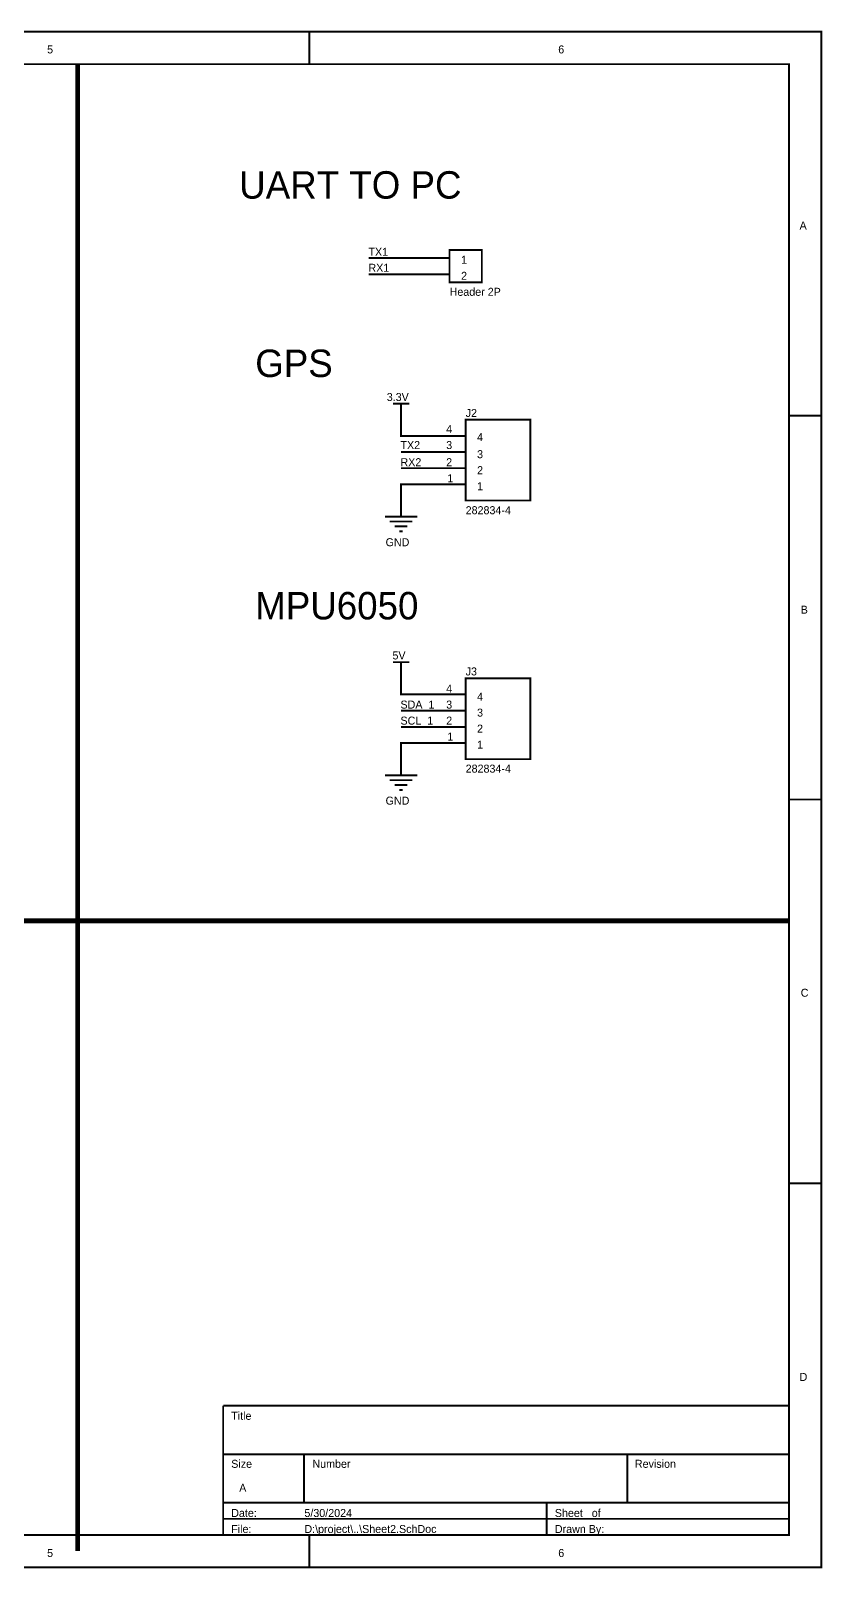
# Model space of a CAD drawing. Header units: millimetres. Extents: x 0 to 19, y 0 to 9.5.
# Drawn here: x 14.11 to 19.01, y -0.01 to 9.51 of the extents above; entities that cross this region are included whole.
import ezdxf

# ---------------------------------------------------------------- set-up
doc = ezdxf.new("R2010")
doc.units = ezdxf.units.MM
doc.header["$MEASUREMENT"] = 0
doc.layers.add('Sheet', color=255, linetype='Continuous')

msp = doc.modelspace()

# ---------------------------------------------------------------- linework, layer by layer
at = {"layer": 'Sheet'}
for points, const_width in [([(0, 9.5), (19, 9.5), (19, 0), (0, 0), (0, 9.5)], 0.0118), ([(0, 9.5), (0, 0), (19, 0), (19, 9.5), (0, 9.5), (0, 9.5)], 0.0039), ([(0.2007, 9.2993), (18.8002, 9.2993), (18.8002, 0.1998), (0.2007, 0.1998), (0.2007, 9.2993)], 0.0118), ([(0.2007, 9.2993), (0.2007, 0.1998), (18.8002, 0.1998), (18.8002, 9.2993), (0.2007, 9.2993), (0.2007, 9.2993)], 0.0039), ([(16.7002, 8.1498), (16.9, 8.1498), (16.9, 7.95), (16.7002, 7.95), (16.7002, 8.1498)], 0.0118), ([(16.8001, 7.0994), (17.2006, 7.0994), (17.2006, 6.5998), (16.8001, 6.5998), (16.8001, 7.0994)], 0.0118), ([(16.8001, 7.0994), (16.8001, 6.5998), (17.2006, 6.5998), (17.2006, 7.0994), (16.8001, 7.0994), (16.8001, 7.0994)], 0.0039), ([(16.8001, 5.4998), (17.2006, 5.4998), (17.2006, 4.9993), (16.8001, 4.9993), (16.8001, 5.4998)], 0.0118), ([(16.8001, 5.4998), (16.8001, 4.9993), (17.2006, 4.9993), (17.2006, 5.4998), (16.8001, 5.4998), (16.8001, 5.4998)], 0.0039)]:
    msp.add_lwpolyline(points, close=True, dxfattribs=dict(at, const_width=const_width))
for points, const_width in [([(15.8336, 9.5), (15.8336, 9.2993)], 0.0118), ([(19, 9.5), (18.8002, 9.5)], 0.0118), ([(19, 9.5), (19, 9.2993)], 0.0118), ([(14.4003, 9.2997), (14.4003, 0.0999)], 0.0295), ([(16.2006, 8.0994), (16.6002, 8.0994)], 0.0118), ([(16.7002, 8.0994), (16.6002, 8.0994)], 0.0118), ([(16.2006, 7.9995), (16.6002, 7.9995)], 0.0118), ([(16.7002, 7.9995), (16.6002, 7.9995)], 0.0118), ([(16.35, 7.1993), (16.4508, 7.1993)], 0.0118), ([(16.4004, 7.0994), (16.4004, 7.1993)], 0.0118), ([(16.4004, 7.0994), (16.4004, 6.9994), (16.6002, 6.9994)], 0.0118), ([(19, 7.125), (18.8002, 7.125)], 0.0118), ([(16.8001, 6.9994), (16.6002, 6.9994)], 0.0118), ([(16.4004, 6.8995), (16.6002, 6.8995)], 0.0118), ([(16.8001, 6.8995), (16.6002, 6.8995)], 0.0118), ([(16.4004, 6.7996), (16.6002, 6.7996)], 0.0118), ([(16.8001, 6.7996), (16.6002, 6.7996)], 0.0118), ([(16.6002, 6.6997), (16.4004, 6.6997), (16.4004, 6.5998)], 0.0118), ([(16.8001, 6.6997), (16.6002, 6.6997)], 0.0118), ([(16.4004, 6.5998), (16.4004, 6.4999)], 0.0118), ([(16.3005, 6.4999), (16.5003, 6.4999)], 0.0118), ([(16.3306, 6.4698), (16.4703, 6.4698)], 0.0118), ([(16.3606, 6.4397), (16.4402, 6.4397)], 0.0118), ([(16.3907, 6.4097), (16.4101, 6.4097)], 0.0118), ([(16.35, 5.5997), (16.4508, 5.5997)], 0.0118), ([(16.4004, 5.4998), (16.4004, 5.5997)], 0.0118), ([(16.4004, 5.4998), (16.4004, 5.3999), (16.6002, 5.3999)], 0.0118), ([(16.8001, 5.3999), (16.6002, 5.3999)], 0.0118), ([(16.4004, 5.3), (16.6002, 5.3)], 0.0118), ([(16.8001, 5.3), (16.6002, 5.3)], 0.0118), ([(16.4004, 5.1992), (16.6002, 5.1992)], 0.0118), ([(16.8001, 5.1992), (16.6002, 5.1992)], 0.0118), ([(16.6002, 5.0993), (16.4004, 5.0993), (16.4004, 4.9993)], 0.0118), ([(16.8001, 5.0993), (16.6002, 5.0993)], 0.0118), ([(16.4004, 4.9993), (16.4004, 4.8994)], 0.0118), ([(16.3005, 4.8994), (16.5003, 4.8994)], 0.0118), ([(16.3306, 4.8694), (16.4703, 4.8694)], 0.0118), ([(16.3606, 4.8393), (16.4402, 4.8393)], 0.0118), ([(16.3907, 4.8092), (16.4101, 4.8092)], 0.0118), ([(19, 4.75), (18.8002, 4.75)], 0.0118), ([(7.5008, 3.9993), (18.8002, 3.9993)], 0.0295), ([(19, 2.375), (18.8002, 2.375)], 0.0118), ([(15.3004, 0.9992), (18.8002, 0.9992)], 0.0118), ([(15.3004, 0.9992), (15.3004, 0.1998)], 0.0118), ([(15.3004, 0.6994), (18.8002, 0.6994)], 0.0118), ([(15.8, 0.6994), (15.8, 0.3997)], 0.0118), ([(17.8001, 0.6994), (17.8001, 0.3997)], 0.0118), ([(15.3004, 0.3997), (18.8002, 0.3997)], 0.0118), ([(17.3005, 0.3997), (17.3005, 0.1998)], 0.0118), ([(15.3004, 0.2997), (18.8002, 0.2997)], 0.0118), ([(15.8336, 0), (15.8336, 0.1998)], 0.0118), ([(19, 0), (19, 0.1998)], 0.0118)]:
    msp.add_lwpolyline(points, dxfattribs=dict(at, const_width=const_width))

# ---------------------------------------------------------------- texts
for s, height, p in [('5', 0.0495, (14.2111, 9.3656)), ('6', 0.0495, (17.373, 9.3656)), ('UART TO PC', 0.16977, (15.3995, 8.4672)), ('A', 0.0495, (18.8656, 8.2762)), ('TX1', 0.04952, (16.1988, 8.1136)), ('1', 0.0495, (16.7718, 8.064)), ('RX1', 0.04952, (16.1988, 8.0145)), ('2', 0.0495, (16.7718, 7.965)), ('Header 2P ', 0.04952, (16.701, 7.866)), ('GPS', 0.16977, (15.4985, 7.3637)), ('3.3V', 0.04952, (16.312, 7.2152)), ('J2', 0.04952, (16.8001, 7.1162)), ('4', 0.0495, (16.6798, 7.0171)), ('TX2', 0.04952, (16.3969, 6.9181)), ('3', 0.0495, (16.6798, 6.9181)), ('4', 0.0495, (16.8708, 6.9676)), ('RX2', 0.04952, (16.3969, 6.812)), ('2', 0.0495, (16.6798, 6.812)), ('3', 0.0495, (16.8708, 6.8615)), ('1', 0.0495, (16.6869, 6.713)), ('2', 0.0495, (16.8708, 6.7625)), ('1', 0.0495, (16.8708, 6.6634)), ('282834-4', 0.04952, (16.8001, 6.5149)), ('GND', 0.04952, (16.3049, 6.3168)), ('MPU6050', 0.16977, (15.4985, 5.8641)), ('B', 0.0495, (18.8727, 5.8995)), ('5V', 0.04952, (16.3474, 5.6165)), ('J3', 0.04952, (16.8001, 5.5175)), ('4', 0.0495, (16.6798, 5.4114)), ('SDA_1', 0.04952, (16.3969, 5.3124)), ('3', 0.0495, (16.6798, 5.3124)), ('4', 0.0495, (16.8708, 5.3619)), ('SCL_1', 0.04952, (16.3969, 5.2133)), ('2', 0.0495, (16.6798, 5.2133)), ('3', 0.0495, (16.8708, 5.2628)), ('1', 0.0495, (16.6869, 5.1143)), ('2', 0.0495, (16.8708, 5.1638)), ('1', 0.0495, (16.8708, 5.0648)), ('282834-4', 0.04952, (16.8001, 4.9162)), ('GND', 0.04952, (16.3049, 4.7182)), ('C', 0.0495, (18.8727, 3.5298)), ('D', 0.0495, (18.8656, 1.153)), ('Title', 0.04952, (15.35, 0.9125)), ('Size', 0.04952, (15.35, 0.6154)), ('Number', 0.04952, (15.8522, 0.6154)), ('Revision', 0.04952, (17.847, 0.6154)), ('A', 0.0495, (15.3995, 0.4669)), ('Date:', 0.04952, (15.35, 0.3112)), ('5/30/2024', 0.04952, (15.8027, 0.3112)), ('Sheet   of', 0.04952, (17.3518, 0.3112)), ('File:', 0.04952, (15.35, 0.2122)), ('D:\\project\\..\\Sheet2.SchDoc', 0.049516, (15.8027, 0.2122)), ('Drawn By:', 0.04952, (17.3518, 0.2122)), ('5', 0.0495, (14.2111, 0.0637)), ('6', 0.0495, (17.373, 0.0637))]:
    msp.add_text(s, height=height, dxfattribs=at).set_placement(p)

doc.saveas('drawing.dxf')
